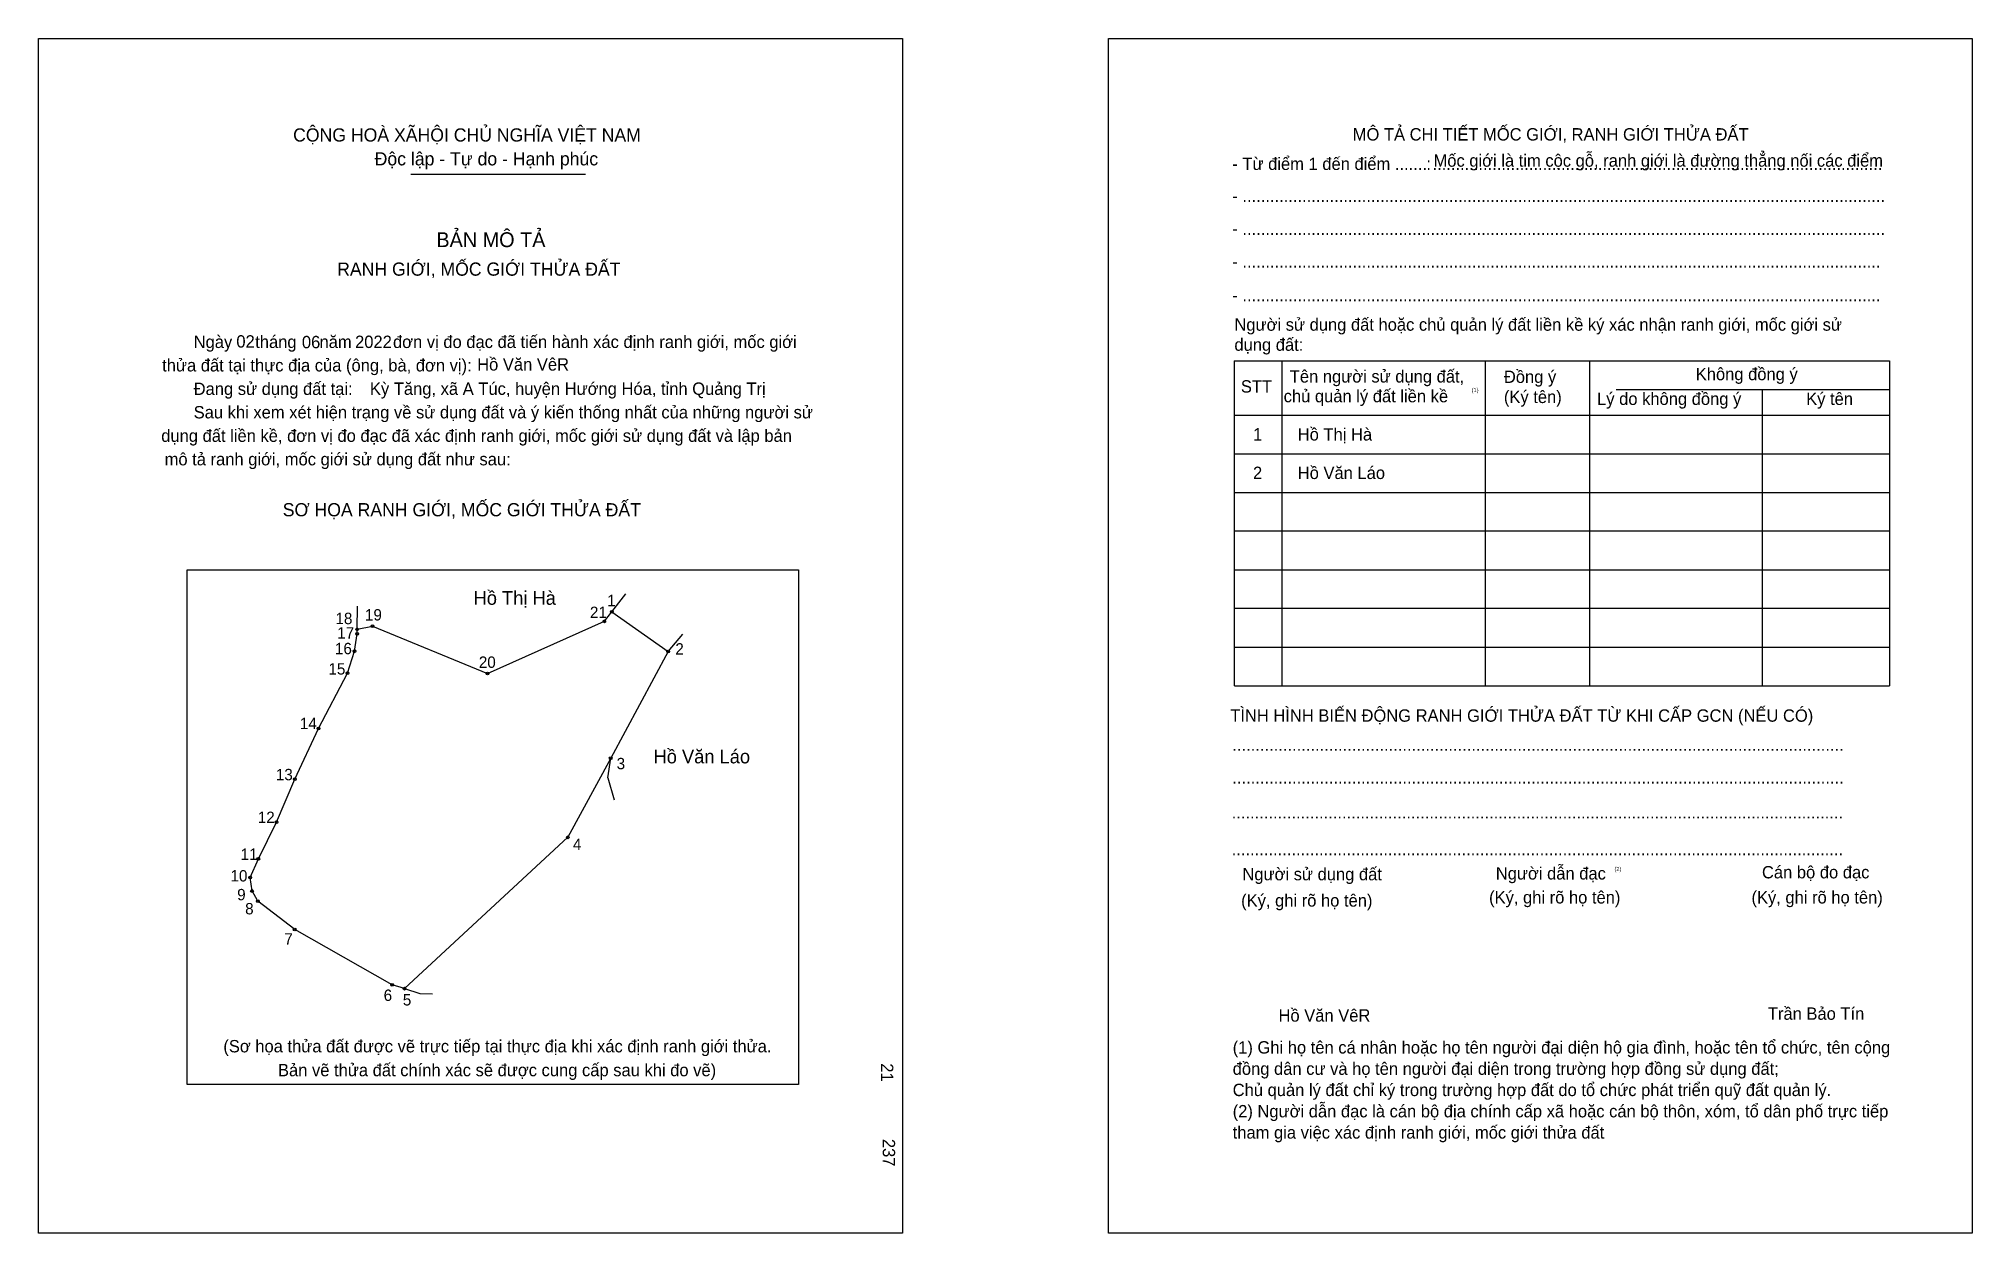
# Model space of a CAD drawing. Extents: x 547548 to 548151, y 1820918 to 1821291.
import ezdxf

# ---------------------------------------------------------------- set-up
doc = ezdxf.new("R2010")
doc.units = 0
for name, color, linetype in [('bmtKhungInTrang1', 7, 'Continuous'), ('bmtKhungInTrang2', 7, 'Continuous'), ('bmtNoiDung', 7, 'Continuous'), ('bmtTemplate', 7, 'Continuous'), ('CanhThua', 7, 'Continuous'), ('MocDinhThua', 7, 'Continuous'), ('RauThua', 7, 'Continuous'), ('SoHieuDinhThua', 7, 'Continuous'), ('TenChuLanCan', 7, 'Continuous')]:
    doc.layers.add(name, color=color, linetype=linetype)

msp = doc.modelspace()

# ---------------------------------------------------------------- linework, layer by layer
at = {"layer": 'bmtKhungInTrang1'}
msp.add_lwpolyline([(547547.55, 1821290.99), (547817.06, 1821290.99), (547817.06, 1820918.23), (547547.55, 1820918.23)], close=True, dxfattribs=at)
at = {"layer": 'bmtKhungInTrang2'}
msp.add_lwpolyline([(547881.33, 1821290.99), (548150.84, 1821290.99), (548150.84, 1820918.23), (547881.33, 1820918.23)], close=True, dxfattribs=at)
at = {"layer": 'bmtTemplate'}
for p, q in [((547663.69, 1821248.74), (547718.19, 1821248.74)), ((547935.4, 1821190.45), (547935.4, 1821089.11)), ((547998.8, 1821190.45), (547998.8, 1821089.11)), ((548031.41, 1821190.57), (548031.41, 1821089.11)), ((548125.03, 1821190.45), (548125.03, 1821089.11)), ((548039.69, 1821181.52), (548125.03, 1821181.52)), ((547920.62, 1821173.56), (548125.03, 1821173.56)), ((547920.62, 1821161.49), (548125.03, 1821161.49)), ((547920.62, 1821149.43), (548125.03, 1821149.43)), ((547920.62, 1821137.37), (548125.03, 1821137.37)), ((547920.62, 1821125.3), (548125.03, 1821125.3)), ((547920.62, 1821113.24), (548125.03, 1821113.24)), ((547920.62, 1821101.17), (548125.03, 1821101.17)), ((547920.62, 1821089.11), (548125.03, 1821089.11))]:
    msp.add_line(p, q, dxfattribs=at)
for points in [[(547920.49, 1821190.45), (548125.03, 1821190.45)], [(547920.49, 1821190.45), (547920.49, 1821089.11)], [(548085.25, 1821181.4), (548085.25, 1821089.11)]]:
    msp.add_lwpolyline(points, dxfattribs=at)
msp.add_lwpolyline([(547593.92, 1820964.65), (547593.92, 1821125.29), (547784.62, 1821125.29), (547784.62, 1820964.65)], close=True, dxfattribs=at)
at = {"layer": 'CanhThua'}
for p, q in [((547724.04, 1821109.19), (547726.36, 1821112.18)), ((547726.36, 1821112.18), (547743.98, 1821099.77)), ((547646.09, 1821099.9), (547646.9, 1821105.29)), ((547646.9, 1821105.29), (547646.91, 1821106.69)), ((547646.91, 1821106.69), (547651.67, 1821107.68)), ((547651.67, 1821107.68), (547687.58, 1821092.9)), ((547687.58, 1821092.9), (547724.04, 1821109.19)), ((547643.89, 1821092.98), (547646.09, 1821099.9)), ((547743.98, 1821099.77), (547726.02, 1821066.49)), ((547634.87, 1821075.75), (547643.89, 1821092.98)), ((547627.44, 1821059.92), (547634.87, 1821075.75)), ((547726.02, 1821066.49), (547712.68, 1821041.79)), ((547621.77, 1821046.55), (547627.44, 1821059.92)), ((547616.09, 1821035.04), (547621.77, 1821046.55)), ((547712.68, 1821041.79), (547661.67, 1820994.57)), ((547613.56, 1821029.29), (547616.09, 1821035.04)), ((547614.12, 1821025.05), (547613.56, 1821029.29)), ((547615.92, 1821021.84), (547614.12, 1821025.05)), ((547627.43, 1821013.06), (547615.92, 1821021.84)), ((547657.88, 1820995.77), (547627.43, 1821013.06)), ((547661.67, 1820994.57), (547657.88, 1820995.77))]:
    msp.add_line(p, q, dxfattribs=at)
at = {"layer": 'MocDinhThua'}
for centre in [(547726.36, 1821112.18), (547646.9, 1821105.29), (547646.91, 1821106.69), (547651.67, 1821107.68), (547724.04, 1821109.19), (547646.09, 1821099.9), (547743.98, 1821099.77), (547643.89, 1821092.98), (547687.58, 1821092.9), (547634.87, 1821075.75), (547726.02, 1821066.49), (547627.44, 1821059.92), (547621.77, 1821046.55), (547712.68, 1821041.79), (547616.09, 1821035.04), (547613.56, 1821029.29), (547614.12, 1821025.05), (547615.92, 1821021.84), (547627.43, 1821013.06), (547657.88, 1820995.77), (547661.67, 1820994.57)]:
    msp.add_circle(centre, 0.426, dxfattribs=at)
at = {"layer": 'RauThua'}
for p, q in [((547726.36, 1821112.18), (547730.72, 1821117.8)), ((547646.91, 1821106.69), (547646.99, 1821113.96)), ((547743.98, 1821099.77), (547748.52, 1821105.2)), ((547743.98, 1821099.77), (547748.52, 1821105.2)), ((547725.11, 1821060.35), (547726.02, 1821066.49)), ((547725.11, 1821060.35), (547727.07, 1821053.5)), ((547661.67, 1820994.57), (547666.5, 1820993.03)), ((547666.5, 1820993.03), (547670.43, 1820992.99))]:
    msp.add_line(p, q, dxfattribs=at)

# ---------------------------------------------------------------- texts
at = {"layer": 'bmtNoiDung'}
for s, height, p in [('02', 3.856, (547609.23, 1821194.6)), ('06', 3.856, (547629.68, 1821194.39)), ('2022', 3.856, (547646.27, 1821194.47)), ('Hồ Văn VêR', 3.856, (547684.36, 1821187.43)), ('Kỳ Tăng, xã A Túc, huyện Hướng Hóa, tỉnh Quảng Trị', 3.8562, (547650.9, 1821179.85)), ('1', 3.86, (547926.42, 1821165.6)), ('Hồ Thị Hà ', 3.856, (547940.37, 1821165.6)), ('2', 3.86, (547926.42, 1821153.59)), ('Hồ Văn Láo ', 3.8562, (547940.37, 1821153.59)), ('Hồ Văn VêR', 3.856, (547934.37, 1820984.29))]:
    msp.add_text(s, height=height, dxfattribs=at).set_placement(p)
for s, p in [('21', (547810.35, 1820971.29)), ('237', (547810.9, 1820947.69))]:
    msp.add_text(s, height=3.856, rotation=270, dxfattribs=at).set_placement(p)
at = {"layer": 'bmtTemplate'}
for s, height, p in [('CỘNG HOÀ XÃHỘI CHỦ NGHĨA VIỆT NAM', 4.1132, (547626.94, 1821258.89)), ('MÔ TẢ CHI TIẾT MỐC GIỚI, RANH GIỚI THỬA ĐẤT', 3.8547, (547957.53, 1821259.21)), ('Độc lập - Tự do - Hạnh phúc', 4.1132, (547652.38, 1821251.45)), ('Mốc giới là tim cộc gỗ, ranh giới là đường thẳng nối các điểm', 3.8547, (547982.74, 1821251.04)), ('- Từ điểm 1 đến điểm .......', 3.8547, (547919.96, 1821250.02)), (':', 3.85, (547980.52, 1821250.02)), ('..................................................................................................', 3.8547, (547982.42, 1821250.02)), ('- ............................................................................................................................................', 3.8547, (547919.96, 1821240.03)), ('BẢN MÔ TẢ', 4.627, (547671.63, 1821225.95)), ('- ............................................................................................................................................', 3.8547, (547919.96, 1821229.78)), ('RANH GIỚI, MỐC GIỚI THỬA ĐẤT', 4.1132, (547640.69, 1821217.03)), ('- ...........................................................................................................................................', 3.8547, (547919.96, 1821219.52)), ('- ...........................................................................................................................................', 3.8547, (547919.96, 1821209.03)), ('Người sử dụng đất hoặc chủ quản lý đất liền kề ký xác nhận ranh giới, mốc giới sử', 3.8547, (547920.62, 1821199.86)), ('Ngày     tháng     năm         đơn vị đo đạc đã tiến hành xác định ranh giới, mốc giới ', 3.8562, (547595.91, 1821194.47)), ('dụng đất:', 3.855, (547920.62, 1821193.59)), ('thửa đất tại thực địa của (ông, bà, đơn vị):', 3.8562, (547586.08, 1821187.15)), ('Đang sử dụng đất tại:', 3.8562, (547595.91, 1821179.82)), ('STT', 3.855, (547922.63, 1821180.56)), ('Tên người sử dụng đất,', 3.8547, (547937.89, 1821183.69)), ('Đồng ý', 3.855, (548004.69, 1821183.57)), ('Không đồng ý', 3.8547, (548064.55, 1821184.42)), ('chủ quản lý đất liền kề', 3.8547, (547935.99, 1821177.53)), ('(1)', 1.285, (547994.62, 1821180.69)), ('(Ký tên)', 3.855, (548004.69, 1821177.3)), ('Lý do không đồng ý', 3.8547, (548033.77, 1821176.7)), ('Ký tên', 3.855, (548099, 1821176.7)), ('Sau khi xem xét hiện trạng về sử dụng đất và ý kiến thống nhất của những người sử ', 3.8562, (547595.91, 1821172.5)), ('dụng đất liền kề, đơn vị đo đạc đã xác định ranh giới, mốc giới sử dụng đất và lập bản', 3.8562, (547585.79, 1821165.18)), ('mô tả ranh giới, mốc giới sử dụng đất như sau:', 3.8562, (547586.85, 1821157.85)), ('SƠ HỌA RANH GIỚI, MỐC GIỚI THỬA ĐẤT', 4.1132, (547623.7, 1821141.95)), ('TÌNH HÌNH BIẾN ĐỘNG RANH GIỚI THỬA ĐẤT TỪ KHI CẤP GCN (NẾU CÓ)', 3.8547, (547919.31, 1821077.86)), ('.....................................................................................................................................', 3.86048, (547919.96, 1821068.79)), ('.....................................................................................................................................', 3.86048, (547919.96, 1821058.53)), ('.....................................................................................................................................', 3.86048, (547919.76, 1821047.68)), ('.....................................................................................................................................', 3.86048, (547919.76, 1821036.22)), ('Người sử dụng đất', 3.8547, (547923.11, 1821028.38)), ('Người dẫn đạc', 3.8547, (548002.17, 1821028.62)), ('(2)', 1.285, (548039.19, 1821031.28)), ('Cán bộ đo đạc', 3.8547, (548085.21, 1821028.98)), ('(Ký, ghi rõ họ tên)', 3.8547, (547922.71, 1821020.17)), ('(Ký, ghi rõ họ tên)', 3.8547, (548000.07, 1821021.14)), ('(Ký, ghi rõ họ tên)', 3.8547, (548081.93, 1821021.14)), ('Trần Bảo Tín', 3.8547, (548087.05, 1820984.86)), ('(Sơ họa thửa đất được vẽ trực tiếp tại thực địa khi xác định ranh giới thửa.', 3.8562, (547605.17, 1820974.69)), ('(1) Ghi họ tên cá nhân hoặc họ tên người đại diện hộ gia đình, hoặc tên tổ chức, tên cộng', 3.8547, (547920.08, 1820974.32)), ('đồng dân cư và họ tên người đại diện trong trường hợp đồng sử dụng đất;', 3.8547, (547920.08, 1820967.68)), ('Bản vẽ thửa đất chính xác sẽ được cung cấp sau khi đo vẽ)', 3.8562, (547622.22, 1820967.24)), ('Chủ quản lý đất chỉ ký trong trường hợp đất do tổ chức phát triển quỹ đất quản lý.', 3.8547, (547920.08, 1820961.05)), ('(2) Người dẫn đạc là cán bộ địa chính cấp xã hoặc cán bộ thôn, xóm, tổ dân phố trực tiếp', 3.8547, (547920.08, 1820954.41)), ('tham gia việc xác định ranh giới, mốc giới thửa đất', 3.8547, (547920.08, 1820947.78))]:
    msp.add_text(s, height=height, dxfattribs=at).set_placement(p)
at = {"layer": 'SoHieuDinhThua'}
for s, height, p in [('1', 3.55, (547724.91, 1821113.91)), ('18', 3.553, (547640.14, 1821108.3)), ('19', 3.553, (547649.35, 1821109.44)), ('21', 3.553, (547719.54, 1821110.21)), ('17', 3.553, (547640.71, 1821103.8)), ('16', 3.553, (547639.99, 1821098.93)), ('2', 3.55, (547746.19, 1821098.81)), ('15', 3.553, (547637.95, 1821092.57)), ('20', 3.553, (547684.88, 1821094.67)), ('14', 3.553, (547629.05, 1821075.55)), ('13', 3.553, (547621.55, 1821059.59)), ('3', 3.55, (547727.87, 1821063.03)), ('12', 3.553, (547615.91, 1821046.25)), ('11', 3.553, (547610.57, 1821034.76)), ('4', 3.55, (547714.23, 1821037.84)), ('10', 3.553, (547607.4, 1821028.01)), ('9', 3.55, (547609.48, 1821022.14)), ('8', 3.55, (547611.97, 1821017.74)), ('7', 3.55, (547624.2, 1821008.32)), ('6', 3.55, (547655.19, 1820990.74)), ('5', 3.55, (547661.17, 1820989.32))]:
    msp.add_text(s, height=height, dxfattribs=at).set_placement(p)
at = {"layer": 'TenChuLanCan'}
for s, p in [('Hồ Thị Hà', (547683.25, 1821114.34)), ('Hồ Văn Láo', (547739.39, 1821064.87))]:
    msp.add_text(s, height=4.264, dxfattribs=at).set_placement(p)

doc.saveas('drawing.dxf')
